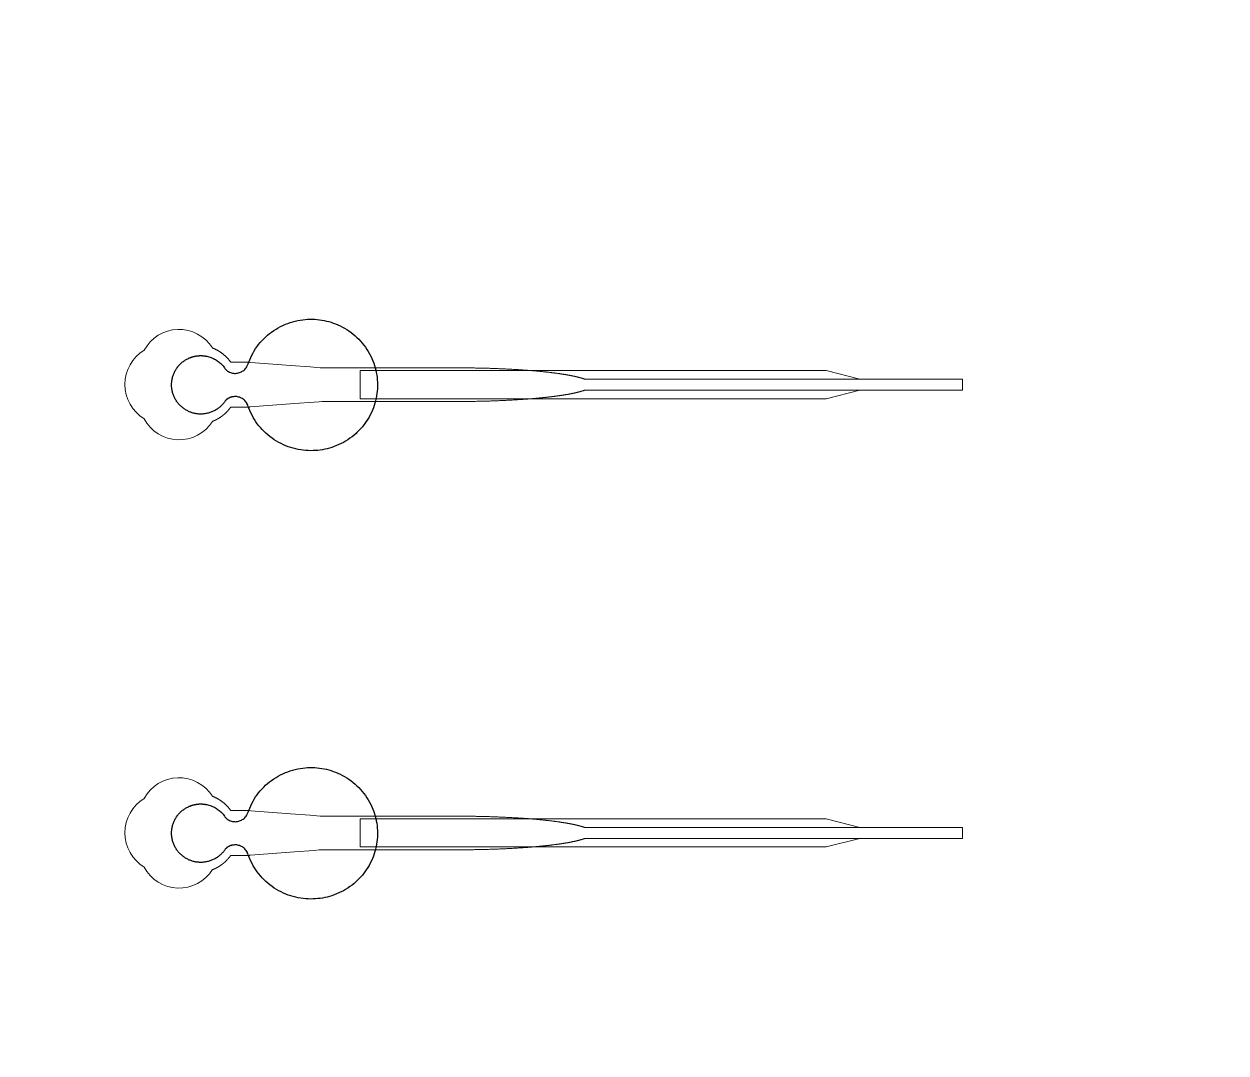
# Model space of a CAD drawing. Header units: inches. Extents: x -52997 to 52003, y -52254 to 52746.
# Drawn here: x -22241 to -16880, y -10988 to -6398 of the extents above; entities that cross this region are included whole.
import ezdxf

# ---------------------------------------------------------------- set-up
doc = ezdxf.new("R2010")
doc.units = ezdxf.units.IN
doc.header["$MEASUREMENT"] = 0
doc.layers.add('1', color=1, linetype='Continuous')
doc.layers.add('2', color=140, linetype='Continuous', lineweight=0)
doc.layers.add('3', color=90, linetype='Continuous', lineweight=0)

msp = doc.modelspace()

# ---------------------------------------------------------------- linework, layer by layer
at = {"layer": '1'}
for points in [[(-16283.4, -47485.7), (0, -47485.7), (16283.4, -47485.7, 5.999107)], [(-16250, -47285.7), (0, -47285.7), (16250, -47285.7, 5.986812)], [(-13685.8, -45485.7), (0, -45485.7), (13685.8, -45485.7, 6.794322)]]:
    msp.add_lwpolyline(points, format="xyb", close=True, dxfattribs=at)
msp.add_circle((-497.2, 245.8), 52500, dxfattribs=at)
for points in [[(-21343.1, -8078.6), (-21320.9, -8055.5), (-21289.3, -8060.7), (-21257.6, -8065.9), (-21244, -8094.9), (-21168.6, -8335.8), (-20916.5, -8298.1), (-20664.5, -8260.4), (-20664.4, -8008.3), (-20664.3, -7756.1), (-20916.3, -7718.2), (-21168.2, -7680.3), (-21243.9, -7921.1), (-21257.1, -7949.6), (-21288, -7955.3), (-21318.8, -7961.1), (-21341.4, -7939.3), (-21392.8, -7855.9), (-21487.2, -7882), (-21581.6, -7908.1), (-21582.8, -8006), (-21583.9, -8104), (-21490.2, -8132.4), (-21396.5, -8160.8), (-21343.1, -8078.6)], [(-21343.1, -10078.6), (-21320.9, -10055.5), (-21289.3, -10060.7), (-21257.6, -10065.9), (-21244, -10094.9), (-21168.6, -10335.8), (-20916.5, -10298.1), (-20664.5, -10260.4), (-20664.4, -10008.3), (-20664.3, -9756.1), (-20916.3, -9718.2), (-21168.2, -9680.3), (-21243.9, -9921.1), (-21257.1, -9949.6), (-21288, -9955.3), (-21318.8, -9961.1), (-21341.4, -9939.3), (-21392.8, -9855.9), (-21487.2, -9882), (-21581.6, -9908.1), (-21582.8, -10006), (-21583.9, -10104), (-21490.2, -10132.4), (-21396.5, -10160.8), (-21343.1, -10078.6)]]:
    msp.add_rational_spline(points, [1, 0.884783429184, 1, 0.884783429184, 1, 0.758252289935, 1, 0.758252289935, 1, 0.758252289935, 1, 0.758252289935, 1, 0.888941908896, 1, 0.888941908896, 1, 0.79946124759, 1, 0.79946124759, 1, 0.79946124759, 1, 0.79946124759, 1], degree=2, knots=[0, 0, 0, 0.969535, 0.969535, 1.939069, 1.939069, 3.359405, 3.359405, 4.779741, 4.779741, 6.200078, 6.200078, 7.620414, 7.620414, 8.571947, 8.571947, 9.52348, 9.52348, 10.812277, 10.812277, 12.101074, 12.101074, 13.389871, 13.389871, 14.678668, 14.678668, 14.678668], dxfattribs=at)
at = {"layer": '2'}
for points in [[(-16283.4, -47485.7), (0, -47485.7), (16283.4, -47485.7, 5.999107)], [(-16250, -47285.7), (0, -47285.7), (16250, -47285.7, 5.986812)], [(-13685.8, -45485.7), (0, -45485.7), (13685.8, -45485.7, 6.794322)], [(-21400.4, -8170.4), (-21400, -8170.3), (-21399.2, -8170), (-21398.3, -8169.7), (-21397.5, -8169.3), (-21396.6, -8169), (-21395.8, -8168.6), (-21394.9, -8168.3), (-21394.1, -8167.9), (-21393.2, -8167.5), (-21392.4, -8167.2), (-21391.5, -8166.8), (-21390.7, -8166.4), (-21389.8, -8166), (-21389, -8165.6), (-21388.1, -8165.2), (-21387.3, -8164.8), (-21386.4, -8164.4), (-21385.5, -8163.9), (-21384.7, -8163.5), (-21383.8, -8163.1), (-21383, -8162.6), (-21382.1, -8162.2), (-21381.2, -8161.7), (-21380.4, -8161.3), (-21379.5, -8160.8), (-21378.7, -8160.3), (-21377.8, -8159.9), (-21377, -8159.4), (-21376.1, -8158.9), (-21375.3, -8158.4), (-21374.4, -8157.9), (-21373.5, -8157.4), (-21372.7, -8156.9), (-21371.8, -8156.4), (-21371, -8155.8), (-21370.1, -8155.3), (-21369.3, -8154.8), (-21368.5, -8154.2), (-21367.6, -8153.7), (-21366.8, -8153.1), (-21365.9, -8152.6), (-21365.1, -8152), (-21364.3, -8151.4), (-21363.4, -8150.9), (-21362.6, -8150.3), (-21361.8, -8149.7), (-21360.9, -8149.1), (-21360.1, -8148.5), (-21359.3, -8147.9), (-21358.5, -8147.3), (-21357.7, -8146.7), (-21356.8, -8146.1), (-21356, -8145.5), (-21355.2, -8144.8), (-21354.4, -8144.2), (-21353.6, -8143.6), (-21352.8, -8142.9), (-21352, -8142.3), (-21351.2, -8141.7), (-21350.4, -8141), (-21349.7, -8140.4), (-21348.9, -8139.7), (-21348.1, -8139), (-21347.3, -8138.4), (-21346.6, -8137.7), (-21345.8, -8137), (-21345, -8136.3), (-21344.3, -8135.7), (-21343.5, -8135), (-21342.8, -8134.3), (-21342, -8133.6), (-21341.3, -8132.9), (-21340.6, -8132.2), (-21339.8, -8131.5), (-21339.1, -8130.8), (-21338.4, -8130.1), (-21337.7, -8129.3), (-21337, -8128.6), (-21336.3, -8127.9), (-21335.6, -8127.2), (-21334.9, -8126.4), (-21334.2, -8125.7), (-21333.5, -8125), (-21332.8, -8124.3), (-21332.1, -8123.5), (-21331.5, -8122.8), (-21330.8, -8122), (-21330.2, -8121.3), (-21329.5, -8120.5), (-21328.9, -8119.8), (-21328.2, -8119), (-21327.6, -8118.3), (-21327, -8117.5), (-21326.3, -8116.8), (-21325.7, -8116), (-21325.1, -8115.3), (-21324.5, -8114.5), (-21323.9, -8113.7), (-21323.3, -8113), (-21322.7, -8112.2), (-21322.2, -8111.4), (-21321.6, -8110.7), (-21321, -8109.9), (-21320.5, -8109.1), (-21319.9, -8108.4), (-21319.4, -8107.6), (-21318.8, -8106.8), (-21275.2, -8106.8), (-21253.4, -8106.8), (-21242.5, -8106.8), (-21239.8, -8106.8), (-21238.4, -8106.8), (-21238.4, -8106.8), (-21238.4, -8106.8), (-21238.4, -8106.8), (-21238.4, -8106.8), (-21238.4, -8106.8), (-21238.3, -8106.8), (-21237.9, -8106.8), (-21237.2, -8106.7), (-21235.9, -8106.6), (-21233.1, -8106.4), (-21211, -8104.7), (-21034.4, -8091.2), (-20946.1, -8084.4), (-20924, -8082.7), (-20912.9, -8081.9), (-20912.6, -8081.8), (-20912.5, -8081.8), (-20912.5, -8081.8), (-20912.4, -8081.8), (-20912.3, -8081.8), (-20911.9, -8081.8), (-20651.5, -8081.8), (-20645.2, -8081.8), (-20632.6, -8081.8), (-20532.1, -8081.8), (-20331.1, -8081.8), (-20318.5, -8081.8), (-20312.2, -8081.8), (-20309.1, -8081.8), (-20307.5, -8081.8), (-20307.1, -8081.8), (-20306.9, -8081.8), (-20306.8, -8081.8), (-20306.8, -8081.8), (-20306.8, -8081.8), (-20306.7, -8081.8), (-20306.2, -8081.8), (-20301.6, -8081.8), (-20297, -8081.8), (-20292.4, -8081.8), (-20287.7, -8081.8), (-20283.1, -8081.8), (-20278.4, -8081.7), (-20273.8, -8081.7), (-20269.1, -8081.7), (-20264.4, -8081.6), (-20259.7, -8081.6), (-20255, -8081.6), (-20250.2, -8081.5), (-20245.5, -8081.4), (-20240.8, -8081.4), (-20236, -8081.3), (-20231.3, -8081.2), (-20226.5, -8081.2), (-20221.7, -8081.1), (-20216.9, -8081), (-20212.1, -8080.9), (-20207.3, -8080.8), (-20202.5, -8080.7), (-20197.7, -8080.6), (-20192.9, -8080.5), (-20188.1, -8080.3), (-20183.3, -8080.2), (-20178.5, -8080.1), (-20173.6, -8080), (-20168.8, -8079.8), (-20164, -8079.7), (-20159.1, -8079.5), (-20154.3, -8079.4), (-20149.5, -8079.2), (-20144.6, -8079), (-20139.8, -8078.9), (-20135, -8078.7), (-20130.2, -8078.5), (-20125.3, -8078.3), (-20120.5, -8078.1), (-20115.7, -8077.9), (-20110.9, -8077.7), (-20106.1, -8077.5), (-20101.3, -8077.3), (-20096.5, -8077.1), (-20091.7, -8076.8), (-20086.9, -8076.6), (-20082.1, -8076.4), (-20077.3, -8076.1), (-20072.6, -8075.9), (-20067.8, -8075.6), (-20063.1, -8075.4), (-20058.4, -8075.1), (-20053.6, -8074.8), (-20048.9, -8074.6), (-20044.2, -8074.3), (-20039.6, -8074), (-20034.9, -8073.7), (-20030.2, -8073.4), (-20025.6, -8073.1), (-20021, -8072.8), (-20016.4, -8072.5), (-20011.8, -8072.1), (-20007.2, -8071.8), (-20004.9, -8071.6), (-20002.6, -8071.5), (-20000.4, -8071.3), (-19998.1, -8071.1), (-19995.8, -8071), (-19993.6, -8070.8), (-19991.3, -8070.6), (-19989.1, -8070.5), (-19986.9, -8070.3), (-19984.6, -8070.1), (-19982.4, -8069.9), (-19980.2, -8069.7), (-19977.9, -8069.6), (-19975.7, -8069.4), (-19973.5, -8069.2), (-19971.3, -8069), (-19969.1, -8068.8), (-19966.9, -8068.6), (-19964.7, -8068.5), (-19962.6, -8068.3), (-19960.4, -8068.1), (-19958.2, -8067.9), (-19956, -8067.7), (-19953.9, -8067.5), (-19951.7, -8067.3), (-19949.6, -8067.1), (-19947.5, -8066.9), (-19945.3, -8066.7), (-19943.2, -8066.5), (-19941.1, -8066.3), (-19939, -8066.1), (-19936.9, -8065.9), (-19934.8, -8065.7), (-19932.7, -8065.5), (-19930.6, -8065.3), (-19928.5, -8065.1), (-19926.4, -8064.8), (-19924.4, -8064.6), (-19922.3, -8064.4), (-19920.3, -8064.2), (-19918.2, -8064), (-19916.2, -8063.8), (-19914.2, -8063.5), (-19912.2, -8063.3), (-19910.1, -8063.1), (-19908.1, -8062.9), (-19906.1, -8062.7), (-19904.2, -8062.4), (-19902.2, -8062.2), (-19900.2, -8062), (-19898.2, -8061.8), (-19896.3, -8061.5), (-19894.3, -8061.3), (-19892.4, -8061.1), (-19890.5, -8060.8), (-19888.5, -8060.6), (-19886.6, -8060.4), (-19884.7, -8060.1), (-19882.8, -8059.9), (-19880.9, -8059.7), (-19879, -8059.4), (-19877.2, -8059.2), (-19875.3, -8058.9), (-19873.4, -8058.7), (-19871.6, -8058.5), (-19869.8, -8058.2), (-19867.9, -8058), (-19866.1, -8057.7), (-19864.3, -8057.5), (-19862.5, -8057.2), (-19860.7, -8057), (-19858.9, -8056.7), (-19857.1, -8056.5), (-19855.4, -8056.2), (-19853.6, -8056), (-19851.9, -8055.7), (-19850.1, -8055.5), (-19848.4, -8055.2), (-19846.7, -8055), (-19845, -8054.7), (-19843.3, -8054.5), (-19841.6, -8054.2), (-19839.9, -8053.9), (-19838.2, -8053.7), (-19836.6, -8053.4), (-19834.9, -8053.2), (-19833.3, -8052.9), (-19831.6, -8052.6), (-19830, -8052.4), (-19828.4, -8052.1), (-19826.8, -8051.8), (-19825.2, -8051.6), (-19823.6, -8051.3), (-19822, -8051), (-19820.5, -8050.8), (-19818.9, -8050.5), (-19817.4, -8050.2), (-19815.8, -8050), (-19814.3, -8049.7), (-19812.8, -8049.4), (-19811.3, -8049.1), (-19809.8, -8048.9), (-19808.3, -8048.6), (-19806.9, -8048.3), (-19805.4, -8048), (-19803.9, -8047.8), (-19802.5, -8047.5), (-19801.1, -8047.2), (-19799.7, -8046.9), (-19798.3, -8046.6), (-19796.9, -8046.4), (-19795.5, -8046.1), (-19794.1, -8045.8), (-19792.7, -8045.5), (-19791.4, -8045.2), (-19790, -8044.9), (-19788.7, -8044.7), (-19787.4, -8044.4), (-19786.1, -8044.1), (-19784.8, -8043.8), (-19783.5, -8043.5), (-19782.2, -8043.2), (-19780.9, -8043), (-19779.7, -8042.7), (-19778.4, -8042.4), (-19777.2, -8042.1), (-19776, -8041.8), (-19774.7, -8041.5), (-19773.5, -8041.2), (-19772.3, -8040.9), (-19771.2, -8040.6), (-19770, -8040.3), (-19768.8, -8040.1), (-19767.7, -8039.8), (-19766.5, -8039.5), (-19765.4, -8039.2), (-19764.3, -8038.9), (-19763.2, -8038.6), (-19762.1, -8038.3), (-19761, -8038), (-19759.9, -8037.7), (-19758.9, -8037.4), (-19757.8, -8037.1), (-19756.8, -8036.8), (-19755.8, -8036.5), (-19754.8, -8036.2), (-19753.8, -8035.9), (-19752.8, -8035.6), (-19751.8, -8035.3), (-19750.8, -8035), (-19749.8, -8034.7), (-19748.9, -8034.4), (-19748, -8034.1), (-19747, -8033.8), (-19746.1, -8033.5), (-19745.2, -8033.2), (-19744.3, -8032.9), (-19743.4, -8032.6), (-19742.5, -8032.3), (-19741.1, -8031.9), (-18055.5, -8032), (-18055.5, -7981.8), (-19741.1, -7981.8), (-19741.3, -7981.7), (-19742.2, -7981.4), (-19743.1, -7981.1), (-19744, -7980.8), (-19744.9, -7980.5), (-19745.8, -7980.2), (-19746.7, -7979.9), (-19747.6, -7979.6), (-19748.5, -7979.3), (-19749.5, -7979), (-19750.4, -7978.7), (-19751.4, -7978.4), (-19752.4, -7978.1), (-19753.4, -7977.8), (-19754.4, -7977.5), (-19755.4, -7977.2), (-19756.4, -7976.9), (-19757.5, -7976.6), (-19758.5, -7976.3), (-19759.6, -7976.1), (-19760.7, -7975.8), (-19761.7, -7975.5), (-19762.8, -7975.2), (-19763.9, -7974.9), (-19765.1, -7974.6), (-19766.2, -7974.3), (-19767.3, -7974), (-19768.5, -7973.7), (-19769.6, -7973.4), (-19770.8, -7973.1), (-19772, -7972.8), (-19773.2, -7972.5), (-19774.4, -7972.2), (-19775.6, -7971.9), (-19776.8, -7971.7), (-19778.1, -7971.4), (-19779.3, -7971.1), (-19780.6, -7970.8), (-19781.8, -7970.5), (-19783.1, -7970.2), (-19784.4, -7969.9), (-19785.7, -7969.6), (-19787, -7969.4), (-19788.3, -7969.1), (-19789.7, -7968.8), (-19791, -7968.5), (-19792.4, -7968.2), (-19793.7, -7967.9), (-19795.1, -7967.7), (-19796.5, -7967.4), (-19797.9, -7967.1), (-19799.3, -7966.8), (-19800.7, -7966.5), (-19802.2, -7966.3), (-19803.6, -7966), (-19805, -7965.7), (-19806.5, -7965.4), (-19808, -7965.1), (-19809.5, -7964.9), (-19810.9, -7964.6), (-19812.5, -7964.3), (-19814, -7964), (-19815.5, -7963.8), (-19817, -7963.5), (-19818.6, -7963.2), (-19820.1, -7963), (-19821.7, -7962.7), (-19823.3, -7962.4), (-19824.8, -7962.2), (-19826.4, -7961.9), (-19828, -7961.6), (-19829.6, -7961.4), (-19831.3, -7961.1), (-19832.9, -7960.8), (-19834.5, -7960.6), (-19836.2, -7960.3), (-19837.9, -7960), (-19839.5, -7959.8), (-19841.2, -7959.5), (-19842.9, -7959.3), (-19844.6, -7959), (-19846.3, -7958.7), (-19848, -7958.5), (-19849.8, -7958.2), (-19851.5, -7958), (-19853.2, -7957.7), (-19855, -7957.5), (-19856.8, -7957.2), (-19858.5, -7957), (-19860.3, -7956.7), (-19862.1, -7956.5), (-19863.9, -7956.2), (-19865.7, -7956), (-19867.6, -7955.7), (-19869.4, -7955.5), (-19871.2, -7955.2), (-19873.1, -7955), (-19874.9, -7954.8), (-19876.8, -7954.5), (-19878.7, -7954.3), (-19880.5, -7954), (-19882.4, -7953.8), (-19884.3, -7953.6), (-19886.2, -7953.3), (-19888.1, -7953.1), (-19890.1, -7952.9), (-19892, -7952.6), (-19893.9, -7952.4), (-19895.9, -7952.2), (-19897.8, -7951.9), (-19899.8, -7951.7), (-19901.8, -7951.5), (-19903.7, -7951.3), (-19905.7, -7951), (-19907.7, -7950.8), (-19909.7, -7950.6), (-19911.7, -7950.4), (-19913.8, -7950.2), (-19915.8, -7949.9), (-19917.8, -7949.7), (-19919.8, -7949.5), (-19921.9, -7949.3), (-19923.9, -7949.1), (-19926, -7948.9), (-19928.1, -7948.7), (-19930.1, -7948.4), (-19932.2, -7948.2), (-19934.3, -7948), (-19936.4, -7947.8), (-19938.5, -7947.6), (-19940.6, -7947.4), (-19942.7, -7947.2), (-19944.9, -7947), (-19947, -7946.8), (-19949.1, -7946.6), (-19951.3, -7946.4), (-19953.4, -7946.2), (-19955.6, -7946), (-19957.7, -7945.8), (-19959.9, -7945.6), (-19962, -7945.4), (-19964.2, -7945.3), (-19966.4, -7945.1), (-19968.6, -7944.9), (-19970.8, -7944.7), (-19973, -7944.5), (-19975.2, -7944.3), (-19977.4, -7944.1), (-19979.6, -7944), (-19981.8, -7943.8), (-19984.1, -7943.6), (-19986.3, -7943.4), (-19988.5, -7943.2), (-19990.8, -7943.1), (-19993, -7942.9), (-19995.3, -7942.7), (-19997.5, -7942.6), (-19999.8, -7942.4), (-20002, -7942.2), (-20004.3, -7942.1), (-20008.9, -7941.7), (-20013.4, -7941.4), (-20018, -7941.1), (-20022.6, -7940.8), (-20027.2, -7940.5), (-20031.9, -7940.2), (-20036.5, -7939.9), (-20041.2, -7939.6), (-20045.8, -7939.3), (-20050.5, -7939), (-20055.2, -7938.7), (-20059.9, -7938.5), (-20064.6, -7938.2), (-20069.4, -7937.9), (-20074.1, -7937.7), (-20078.8, -7937.5), (-20083.6, -7937.2), (-20088.4, -7937), (-20093.1, -7936.7), (-20097.9, -7936.5), (-20102.7, -7936.3), (-20107.5, -7936.1), (-20112.3, -7935.9), (-20117.1, -7935.7), (-20121.9, -7935.5), (-20126.7, -7935.3), (-20131.5, -7935.1), (-20136.3, -7934.9), (-20141.1, -7934.7), (-20145.9, -7934.6), (-20150.7, -7934.4), (-20155.5, -7934.3), (-20160.3, -7934.1), (-20165.1, -7933.9), (-20169.9, -7933.8), (-20174.7, -7933.7), (-20179.5, -7933.5), (-20184.3, -7933.4), (-20189.1, -7933.3), (-20193.9, -7933.2), (-20198.7, -7933.1), (-20203.5, -7932.9), (-20208.3, -7932.8), (-20213, -7932.8), (-20217.8, -7932.7), (-20222.5, -7932.6), (-20227.3, -7932.5), (-20232, -7932.4), (-20236.7, -7932.3), (-20241.5, -7932.3), (-20246.2, -7932.2), (-20250.9, -7932.2), (-20255.6, -7932.1), (-20260.2, -7932.1), (-20264.9, -7932), (-20269.6, -7932), (-20274.2, -7931.9), (-20278.9, -7931.9), (-20283.5, -7931.9), (-20288.1, -7931.9), (-20292.7, -7931.9), (-20295, -7931.8), (-20295.5, -7931.8), (-20295.8, -7931.8), (-20296, -7931.8), (-20296.2, -7931.8), (-20297.8, -7931.8), (-20304.1, -7931.8), (-20316.9, -7931.8), (-20367.9, -7931.8), (-20571.8, -7931.8), (-20622.8, -7931.8), (-20648.3, -7931.8), (-20654.7, -7931.8), (-20656.3, -7931.8), (-20912, -7931.8), (-20912.4, -7931.8), (-20912.5, -7931.8), (-20912.5, -7931.8), (-20912.5, -7931.8), (-20912.6, -7931.8), (-20913, -7931.8), (-20914.4, -7931.7), (-20919.9, -7931.3), (-20964, -7927.9), (-21052.4, -7921.1), (-21229, -7907.6), (-21234.5, -7907.1), (-21237.3, -7906.9), (-21238, -7906.9), (-21238.3, -7906.8), (-21238.4, -7906.8), (-21238.4, -7906.8), (-21238.4, -7906.8), (-21238.4, -7906.8), (-21238.4, -7906.8), (-21238.5, -7906.8), (-21238.8, -7906.8), (-21241.5, -7906.8), (-21247, -7906.8), (-21257.9, -7906.8), (-21279.7, -7906.8), (-21301.5, -7906.8), (-21312.4, -7906.8), (-21317.8, -7906.8), (-21318.5, -7906.8), (-21318.7, -7906.8), (-21318.7, -7906.8), (-21318.8, -7906.8), (-21318.8, -7906.8), (-21318.8, -7906.8), (-21318.8, -7906.8), (-21319.2, -7906.2), (-21320, -7905.1), (-21320.8, -7904), (-21321.7, -7902.9), (-21322.5, -7901.8), (-21323.3, -7900.6), (-21324.2, -7899.5), (-21325.1, -7898.4), (-21326, -7897.3), (-21326.9, -7896.2), (-21327.8, -7895.1), (-21328.7, -7894), (-21329.6, -7892.9), (-21330.6, -7891.8), (-21331.6, -7890.7), (-21332.5, -7889.6), (-21333.5, -7888.5), (-21334.5, -7887.5), (-21335.5, -7886.4), (-21336.6, -7885.3), (-21337.6, -7884.3), (-21338.7, -7883.2), (-21339.7, -7882.2), (-21340.8, -7881.1), (-21341.9, -7880.1), (-21343, -7879), (-21344.1, -7878), (-21345.2, -7877), (-21346.4, -7876), (-21347.5, -7875), (-21348.7, -7874), (-21349.8, -7873), (-21351, -7872), (-21352.2, -7871), (-21353.4, -7870.1), (-21354.6, -7869.1), (-21355.8, -7868.2), (-21357.1, -7867.2), (-21358.3, -7866.3), (-21359.5, -7865.4), (-21360.8, -7864.5), (-21362.1, -7863.6), (-21363.3, -7862.7), (-21364.6, -7861.8), (-21365.9, -7861), (-21367.2, -7860.1), (-21368.5, -7859.3), (-21369.9, -7858.4), (-21371.2, -7857.6), (-21372.5, -7856.8), (-21373.9, -7856), (-21375.2, -7855.2), (-21376.6, -7854.4), (-21377.9, -7853.6), (-21379.3, -7852.9), (-21380.7, -7852.1), (-21382.1, -7851.4), (-21383.5, -7850.7), (-21384.9, -7850), (-21386.3, -7849.3), (-21387.7, -7848.6), (-21389.1, -7848), (-21390.5, -7847.3), (-21391.9, -7846.7), (-21393.3, -7846.1), (-21394.8, -7845.5), (-21396.2, -7844.9), (-21397.6, -7844.3), (-21399, -7843.7), (-21400.3, -7843.2, 0.576044), (-21704.8, -7852.6, 0.560065), (-21704.8, -8159.1, 0.578435)], [(-21400.4, -10170.4), (-21400, -10170.3), (-21399.2, -10170), (-21398.3, -10169.7), (-21397.5, -10169.3), (-21396.6, -10169), (-21395.8, -10168.6), (-21394.9, -10168.3), (-21394.1, -10167.9), (-21393.2, -10167.5), (-21392.4, -10167.2), (-21391.5, -10166.8), (-21390.7, -10166.4), (-21389.8, -10166), (-21389, -10165.6), (-21388.1, -10165.2), (-21387.3, -10164.8), (-21386.4, -10164.4), (-21385.5, -10163.9), (-21384.7, -10163.5), (-21383.8, -10163.1), (-21383, -10162.6), (-21382.1, -10162.2), (-21381.2, -10161.7), (-21380.4, -10161.3), (-21379.5, -10160.8), (-21378.7, -10160.3), (-21377.8, -10159.9), (-21377, -10159.4), (-21376.1, -10158.9), (-21375.3, -10158.4), (-21374.4, -10157.9), (-21373.5, -10157.4), (-21372.7, -10156.9), (-21371.8, -10156.4), (-21371, -10155.8), (-21370.1, -10155.3), (-21369.3, -10154.8), (-21368.5, -10154.2), (-21367.6, -10153.7), (-21366.8, -10153.1), (-21365.9, -10152.6), (-21365.1, -10152), (-21364.3, -10151.4), (-21363.4, -10150.9), (-21362.6, -10150.3), (-21361.8, -10149.7), (-21360.9, -10149.1), (-21360.1, -10148.5), (-21359.3, -10147.9), (-21358.5, -10147.3), (-21357.7, -10146.7), (-21356.8, -10146.1), (-21356, -10145.5), (-21355.2, -10144.8), (-21354.4, -10144.2), (-21353.6, -10143.6), (-21352.8, -10142.9), (-21352, -10142.3), (-21351.2, -10141.7), (-21350.4, -10141), (-21349.7, -10140.4), (-21348.9, -10139.7), (-21348.1, -10139), (-21347.3, -10138.4), (-21346.6, -10137.7), (-21345.8, -10137), (-21345, -10136.3), (-21344.3, -10135.7), (-21343.5, -10135), (-21342.8, -10134.3), (-21342, -10133.6), (-21341.3, -10132.9), (-21340.6, -10132.2), (-21339.8, -10131.5), (-21339.1, -10130.8), (-21338.4, -10130.1), (-21337.7, -10129.3), (-21337, -10128.6), (-21336.3, -10127.9), (-21335.6, -10127.2), (-21334.9, -10126.4), (-21334.2, -10125.7), (-21333.5, -10125), (-21332.8, -10124.3), (-21332.1, -10123.5), (-21331.5, -10122.8), (-21330.8, -10122), (-21330.2, -10121.3), (-21329.5, -10120.5), (-21328.9, -10119.8), (-21328.2, -10119), (-21327.6, -10118.3), (-21327, -10117.5), (-21326.3, -10116.8), (-21325.7, -10116), (-21325.1, -10115.3), (-21324.5, -10114.5), (-21323.9, -10113.7), (-21323.3, -10113), (-21322.7, -10112.2), (-21322.2, -10111.4), (-21321.6, -10110.7), (-21321, -10109.9), (-21320.5, -10109.1), (-21319.9, -10108.4), (-21319.4, -10107.6), (-21318.8, -10106.8), (-21275.2, -10106.8), (-21253.4, -10106.8), (-21242.5, -10106.8), (-21239.8, -10106.8), (-21238.4, -10106.8), (-21238.4, -10106.8), (-21238.4, -10106.8), (-21238.4, -10106.8), (-21238.4, -10106.8), (-21238.4, -10106.8), (-21238.3, -10106.8), (-21237.9, -10106.8), (-21237.2, -10106.7), (-21235.9, -10106.6), (-21233.1, -10106.4), (-21211, -10104.7), (-21034.4, -10091.2), (-20946.1, -10084.4), (-20924, -10082.7), (-20912.9, -10081.9), (-20912.6, -10081.8), (-20912.5, -10081.8), (-20912.5, -10081.8), (-20912.4, -10081.8), (-20912.3, -10081.8), (-20911.9, -10081.8), (-20651.5, -10081.8), (-20645.2, -10081.8), (-20632.6, -10081.8), (-20532.1, -10081.8), (-20331.1, -10081.8), (-20318.5, -10081.8), (-20312.2, -10081.8), (-20309.1, -10081.8), (-20307.5, -10081.8), (-20307.1, -10081.8), (-20306.9, -10081.8), (-20306.8, -10081.8), (-20306.8, -10081.8), (-20306.8, -10081.8), (-20306.7, -10081.8), (-20306.2, -10081.8), (-20301.6, -10081.8), (-20297, -10081.8), (-20292.4, -10081.8), (-20287.7, -10081.8), (-20283.1, -10081.8), (-20278.4, -10081.7), (-20273.8, -10081.7), (-20269.1, -10081.7), (-20264.4, -10081.6), (-20259.7, -10081.6), (-20255, -10081.6), (-20250.2, -10081.5), (-20245.5, -10081.4), (-20240.8, -10081.4), (-20236, -10081.3), (-20231.3, -10081.2), (-20226.5, -10081.2), (-20221.7, -10081.1), (-20216.9, -10081), (-20212.1, -10080.9), (-20207.3, -10080.8), (-20202.5, -10080.7), (-20197.7, -10080.6), (-20192.9, -10080.5), (-20188.1, -10080.3), (-20183.3, -10080.2), (-20178.5, -10080.1), (-20173.6, -10080), (-20168.8, -10079.8), (-20164, -10079.7), (-20159.1, -10079.5), (-20154.3, -10079.4), (-20149.5, -10079.2), (-20144.6, -10079), (-20139.8, -10078.9), (-20135, -10078.7), (-20130.2, -10078.5), (-20125.3, -10078.3), (-20120.5, -10078.1), (-20115.7, -10077.9), (-20110.9, -10077.7), (-20106.1, -10077.5), (-20101.3, -10077.3), (-20096.5, -10077.1), (-20091.7, -10076.8), (-20086.9, -10076.6), (-20082.1, -10076.4), (-20077.3, -10076.1), (-20072.6, -10075.9), (-20067.8, -10075.6), (-20063.1, -10075.4), (-20058.4, -10075.1), (-20053.6, -10074.8), (-20048.9, -10074.6), (-20044.2, -10074.3), (-20039.6, -10074), (-20034.9, -10073.7), (-20030.2, -10073.4), (-20025.6, -10073.1), (-20021, -10072.8), (-20016.4, -10072.5), (-20011.8, -10072.1), (-20007.2, -10071.8), (-20004.9, -10071.6), (-20002.6, -10071.5), (-20000.4, -10071.3), (-19998.1, -10071.1), (-19995.8, -10071), (-19993.6, -10070.8), (-19991.3, -10070.6), (-19989.1, -10070.5), (-19986.9, -10070.3), (-19984.6, -10070.1), (-19982.4, -10069.9), (-19980.2, -10069.7), (-19977.9, -10069.6), (-19975.7, -10069.4), (-19973.5, -10069.2), (-19971.3, -10069), (-19969.1, -10068.8), (-19966.9, -10068.6), (-19964.7, -10068.5), (-19962.6, -10068.3), (-19960.4, -10068.1), (-19958.2, -10067.9), (-19956, -10067.7), (-19953.9, -10067.5), (-19951.7, -10067.3), (-19949.6, -10067.1), (-19947.5, -10066.9), (-19945.3, -10066.7), (-19943.2, -10066.5), (-19941.1, -10066.3), (-19939, -10066.1), (-19936.9, -10065.9), (-19934.8, -10065.7), (-19932.7, -10065.5), (-19930.6, -10065.3), (-19928.5, -10065.1), (-19926.4, -10064.8), (-19924.4, -10064.6), (-19922.3, -10064.4), (-19920.3, -10064.2), (-19918.2, -10064), (-19916.2, -10063.8), (-19914.2, -10063.5), (-19912.2, -10063.3), (-19910.1, -10063.1), (-19908.1, -10062.9), (-19906.1, -10062.7), (-19904.2, -10062.4), (-19902.2, -10062.2), (-19900.2, -10062), (-19898.2, -10061.8), (-19896.3, -10061.5), (-19894.3, -10061.3), (-19892.4, -10061.1), (-19890.5, -10060.8), (-19888.5, -10060.6), (-19886.6, -10060.4), (-19884.7, -10060.1), (-19882.8, -10059.9), (-19880.9, -10059.7), (-19879, -10059.4), (-19877.2, -10059.2), (-19875.3, -10058.9), (-19873.4, -10058.7), (-19871.6, -10058.5), (-19869.8, -10058.2), (-19867.9, -10058), (-19866.1, -10057.7), (-19864.3, -10057.5), (-19862.5, -10057.2), (-19860.7, -10057), (-19858.9, -10056.7), (-19857.1, -10056.5), (-19855.4, -10056.2), (-19853.6, -10056), (-19851.9, -10055.7), (-19850.1, -10055.5), (-19848.4, -10055.2), (-19846.7, -10055), (-19845, -10054.7), (-19843.3, -10054.5), (-19841.6, -10054.2), (-19839.9, -10053.9), (-19838.2, -10053.7), (-19836.6, -10053.4), (-19834.9, -10053.2), (-19833.3, -10052.9), (-19831.6, -10052.6), (-19830, -10052.4), (-19828.4, -10052.1), (-19826.8, -10051.8), (-19825.2, -10051.6), (-19823.6, -10051.3), (-19822, -10051), (-19820.5, -10050.8), (-19818.9, -10050.5), (-19817.4, -10050.2), (-19815.8, -10050), (-19814.3, -10049.7), (-19812.8, -10049.4), (-19811.3, -10049.1), (-19809.8, -10048.9), (-19808.3, -10048.6), (-19806.9, -10048.3), (-19805.4, -10048), (-19803.9, -10047.8), (-19802.5, -10047.5), (-19801.1, -10047.2), (-19799.7, -10046.9), (-19798.3, -10046.6), (-19796.9, -10046.4), (-19795.5, -10046.1), (-19794.1, -10045.8), (-19792.7, -10045.5), (-19791.4, -10045.2), (-19790, -10044.9), (-19788.7, -10044.7), (-19787.4, -10044.4), (-19786.1, -10044.1), (-19784.8, -10043.8), (-19783.5, -10043.5), (-19782.2, -10043.2), (-19780.9, -10043), (-19779.7, -10042.7), (-19778.4, -10042.4), (-19777.2, -10042.1), (-19776, -10041.8), (-19774.7, -10041.5), (-19773.5, -10041.2), (-19772.3, -10040.9), (-19771.2, -10040.6), (-19770, -10040.3), (-19768.8, -10040.1), (-19767.7, -10039.8), (-19766.5, -10039.5), (-19765.4, -10039.2), (-19764.3, -10038.9), (-19763.2, -10038.6), (-19762.1, -10038.3), (-19761, -10038), (-19759.9, -10037.7), (-19758.9, -10037.4), (-19757.8, -10037.1), (-19756.8, -10036.8), (-19755.8, -10036.5), (-19754.8, -10036.2), (-19753.8, -10035.9), (-19752.8, -10035.6), (-19751.8, -10035.3), (-19750.8, -10035), (-19749.8, -10034.7), (-19748.9, -10034.4), (-19748, -10034.1), (-19747, -10033.8), (-19746.1, -10033.5), (-19745.2, -10033.2), (-19744.3, -10032.9), (-19743.4, -10032.6), (-19742.5, -10032.3), (-19741.1, -10031.9), (-18055.5, -10032), (-18055.5, -9981.8), (-19741.1, -9981.8), (-19741.3, -9981.7), (-19742.2, -9981.4), (-19743.1, -9981.1), (-19744, -9980.8), (-19744.9, -9980.5), (-19745.8, -9980.2), (-19746.7, -9979.9), (-19747.6, -9979.6), (-19748.5, -9979.3), (-19749.5, -9979), (-19750.4, -9978.7), (-19751.4, -9978.4), (-19752.4, -9978.1), (-19753.4, -9977.8), (-19754.4, -9977.5), (-19755.4, -9977.2), (-19756.4, -9976.9), (-19757.5, -9976.6), (-19758.5, -9976.3), (-19759.6, -9976.1), (-19760.7, -9975.8), (-19761.7, -9975.5), (-19762.8, -9975.2), (-19763.9, -9974.9), (-19765.1, -9974.6), (-19766.2, -9974.3), (-19767.3, -9974), (-19768.5, -9973.7), (-19769.6, -9973.4), (-19770.8, -9973.1), (-19772, -9972.8), (-19773.2, -9972.5), (-19774.4, -9972.2), (-19775.6, -9971.9), (-19776.8, -9971.7), (-19778.1, -9971.4), (-19779.3, -9971.1), (-19780.6, -9970.8), (-19781.8, -9970.5), (-19783.1, -9970.2), (-19784.4, -9969.9), (-19785.7, -9969.6), (-19787, -9969.4), (-19788.3, -9969.1), (-19789.7, -9968.8), (-19791, -9968.5), (-19792.4, -9968.2), (-19793.7, -9967.9), (-19795.1, -9967.7), (-19796.5, -9967.4), (-19797.9, -9967.1), (-19799.3, -9966.8), (-19800.7, -9966.5), (-19802.2, -9966.3), (-19803.6, -9966), (-19805, -9965.7), (-19806.5, -9965.4), (-19808, -9965.1), (-19809.5, -9964.9), (-19810.9, -9964.6), (-19812.5, -9964.3), (-19814, -9964), (-19815.5, -9963.8), (-19817, -9963.5), (-19818.6, -9963.2), (-19820.1, -9963), (-19821.7, -9962.7), (-19823.3, -9962.4), (-19824.8, -9962.2), (-19826.4, -9961.9), (-19828, -9961.6), (-19829.6, -9961.4), (-19831.3, -9961.1), (-19832.9, -9960.8), (-19834.5, -9960.6), (-19836.2, -9960.3), (-19837.9, -9960), (-19839.5, -9959.8), (-19841.2, -9959.5), (-19842.9, -9959.3), (-19844.6, -9959), (-19846.3, -9958.7), (-19848, -9958.5), (-19849.8, -9958.2), (-19851.5, -9958), (-19853.2, -9957.7), (-19855, -9957.5), (-19856.8, -9957.2), (-19858.5, -9957), (-19860.3, -9956.7), (-19862.1, -9956.5), (-19863.9, -9956.2), (-19865.7, -9956), (-19867.6, -9955.7), (-19869.4, -9955.5), (-19871.2, -9955.2), (-19873.1, -9955), (-19874.9, -9954.8), (-19876.8, -9954.5), (-19878.7, -9954.3), (-19880.5, -9954), (-19882.4, -9953.8), (-19884.3, -9953.6), (-19886.2, -9953.3), (-19888.1, -9953.1), (-19890.1, -9952.9), (-19892, -9952.6), (-19893.9, -9952.4), (-19895.9, -9952.2), (-19897.8, -9951.9), (-19899.8, -9951.7), (-19901.8, -9951.5), (-19903.7, -9951.3), (-19905.7, -9951), (-19907.7, -9950.8), (-19909.7, -9950.6), (-19911.7, -9950.4), (-19913.8, -9950.2), (-19915.8, -9949.9), (-19917.8, -9949.7), (-19919.8, -9949.5), (-19921.9, -9949.3), (-19923.9, -9949.1), (-19926, -9948.9), (-19928.1, -9948.7), (-19930.1, -9948.4), (-19932.2, -9948.2), (-19934.3, -9948), (-19936.4, -9947.8), (-19938.5, -9947.6), (-19940.6, -9947.4), (-19942.7, -9947.2), (-19944.9, -9947), (-19947, -9946.8), (-19949.1, -9946.6), (-19951.3, -9946.4), (-19953.4, -9946.2), (-19955.6, -9946), (-19957.7, -9945.8), (-19959.9, -9945.6), (-19962, -9945.4), (-19964.2, -9945.3), (-19966.4, -9945.1), (-19968.6, -9944.9), (-19970.8, -9944.7), (-19973, -9944.5), (-19975.2, -9944.3), (-19977.4, -9944.1), (-19979.6, -9944), (-19981.8, -9943.8), (-19984.1, -9943.6), (-19986.3, -9943.4), (-19988.5, -9943.2), (-19990.8, -9943.1), (-19993, -9942.9), (-19995.3, -9942.7), (-19997.5, -9942.6), (-19999.8, -9942.4), (-20002, -9942.2), (-20004.3, -9942.1), (-20008.9, -9941.7), (-20013.4, -9941.4), (-20018, -9941.1), (-20022.6, -9940.8), (-20027.2, -9940.5), (-20031.9, -9940.2), (-20036.5, -9939.9), (-20041.2, -9939.6), (-20045.8, -9939.3), (-20050.5, -9939), (-20055.2, -9938.7), (-20059.9, -9938.5), (-20064.6, -9938.2), (-20069.4, -9937.9), (-20074.1, -9937.7), (-20078.8, -9937.5), (-20083.6, -9937.2), (-20088.4, -9937), (-20093.1, -9936.7), (-20097.9, -9936.5), (-20102.7, -9936.3), (-20107.5, -9936.1), (-20112.3, -9935.9), (-20117.1, -9935.7), (-20121.9, -9935.5), (-20126.7, -9935.3), (-20131.5, -9935.1), (-20136.3, -9934.9), (-20141.1, -9934.7), (-20145.9, -9934.6), (-20150.7, -9934.4), (-20155.5, -9934.3), (-20160.3, -9934.1), (-20165.1, -9933.9), (-20169.9, -9933.8), (-20174.7, -9933.7), (-20179.5, -9933.5), (-20184.3, -9933.4), (-20189.1, -9933.3), (-20193.9, -9933.2), (-20198.7, -9933.1), (-20203.5, -9932.9), (-20208.3, -9932.8), (-20213, -9932.8), (-20217.8, -9932.7), (-20222.5, -9932.6), (-20227.3, -9932.5), (-20232, -9932.4), (-20236.7, -9932.3), (-20241.5, -9932.3), (-20246.2, -9932.2), (-20250.9, -9932.2), (-20255.6, -9932.1), (-20260.2, -9932.1), (-20264.9, -9932), (-20269.6, -9932), (-20274.2, -9931.9), (-20278.9, -9931.9), (-20283.5, -9931.9), (-20288.1, -9931.9), (-20292.7, -9931.9), (-20295, -9931.8), (-20295.5, -9931.8), (-20295.8, -9931.8), (-20296, -9931.8), (-20296.2, -9931.8), (-20297.8, -9931.8), (-20304.1, -9931.8), (-20316.9, -9931.8), (-20367.9, -9931.8), (-20571.8, -9931.8), (-20622.8, -9931.8), (-20648.3, -9931.8), (-20654.7, -9931.8), (-20656.3, -9931.8), (-20912, -9931.8), (-20912.4, -9931.8), (-20912.5, -9931.8), (-20912.5, -9931.8), (-20912.5, -9931.8), (-20912.6, -9931.8), (-20913, -9931.8), (-20914.4, -9931.7), (-20919.9, -9931.3), (-20964, -9927.9), (-21052.4, -9921.1), (-21229, -9907.6), (-21234.5, -9907.1), (-21237.3, -9906.9), (-21238, -9906.9), (-21238.3, -9906.8), (-21238.4, -9906.8), (-21238.4, -9906.8), (-21238.4, -9906.8), (-21238.4, -9906.8), (-21238.4, -9906.8), (-21238.5, -9906.8), (-21238.8, -9906.8), (-21241.5, -9906.8), (-21247, -9906.8), (-21257.9, -9906.8), (-21279.7, -9906.8), (-21301.5, -9906.8), (-21312.4, -9906.8), (-21317.8, -9906.8), (-21318.5, -9906.8), (-21318.7, -9906.8), (-21318.7, -9906.8), (-21318.8, -9906.8), (-21318.8, -9906.8), (-21318.8, -9906.8), (-21318.8, -9906.8), (-21319.2, -9906.2), (-21320, -9905.1), (-21320.8, -9904), (-21321.7, -9902.9), (-21322.5, -9901.8), (-21323.3, -9900.6), (-21324.2, -9899.5), (-21325.1, -9898.4), (-21326, -9897.3), (-21326.9, -9896.2), (-21327.8, -9895.1), (-21328.7, -9894), (-21329.6, -9892.9), (-21330.6, -9891.8), (-21331.6, -9890.7), (-21332.5, -9889.6), (-21333.5, -9888.5), (-21334.5, -9887.5), (-21335.5, -9886.4), (-21336.6, -9885.3), (-21337.6, -9884.3), (-21338.7, -9883.2), (-21339.7, -9882.2), (-21340.8, -9881.1), (-21341.9, -9880.1), (-21343, -9879), (-21344.1, -9878), (-21345.2, -9877), (-21346.4, -9876), (-21347.5, -9875), (-21348.7, -9874), (-21349.8, -9873), (-21351, -9872), (-21352.2, -9871), (-21353.4, -9870.1), (-21354.6, -9869.1), (-21355.8, -9868.2), (-21357.1, -9867.2), (-21358.3, -9866.3), (-21359.5, -9865.4), (-21360.8, -9864.5), (-21362.1, -9863.6), (-21363.3, -9862.7), (-21364.6, -9861.8), (-21365.9, -9861), (-21367.2, -9860.1), (-21368.5, -9859.3), (-21369.9, -9858.4), (-21371.2, -9857.6), (-21372.5, -9856.8), (-21373.9, -9856), (-21375.2, -9855.2), (-21376.6, -9854.4), (-21377.9, -9853.6), (-21379.3, -9852.9), (-21380.7, -9852.1), (-21382.1, -9851.4), (-21383.5, -9850.7), (-21384.9, -9850), (-21386.3, -9849.3), (-21387.7, -9848.6), (-21389.1, -9848), (-21390.5, -9847.3), (-21391.9, -9846.7), (-21393.3, -9846.1), (-21394.8, -9845.5), (-21396.2, -9844.9), (-21397.6, -9844.3), (-21399, -9843.7), (-21400.3, -9843.2, 0.576044), (-21704.8, -9852.6, 0.560065), (-21704.8, -10159.1, 0.578435)]]:
    msp.add_lwpolyline(points, format="xyb", close=True, dxfattribs=at)
for points in [[(-20656.2, -8081.8), (-20654.6, -8081.8), (-20651.5, -8081.8)], [(-20656.2, -10081.8), (-20654.6, -10081.8), (-20651.5, -10081.8)]]:
    msp.add_lwpolyline(points, dxfattribs=at)
msp.add_circle((-497.2, 245.8), 52500, dxfattribs=at)
at = {"layer": '3'}
for points in [[(-16283.4, -47485.7), (0, -47485.7), (16283.4, -47485.7, 5.999107)], [(-16283.4, -47485.7), (0, -47485.7), (16283.4, -47485.7, 5.999107)], [(-16250, -47285.7), (0, -47285.7), (16250, -47285.7, 5.986812)], [(-16250, -47285.7), (0, -47285.7), (16250, -47285.7, 5.986812)], [(-13685.8, -45485.7), (0, -45485.7), (13685.8, -45485.7, 6.794322)], [(-13685.8, -45485.7), (0, -45485.7), (13685.8, -45485.7, 6.794322)]]:
    msp.add_lwpolyline(points, format="xyb", close=True, dxfattribs=at)
for points in [[(-20741.9, -7944.3), (-18662.4, -7944.3), (-18512.4, -7981.8), (-18055.5, -7981.8), (-18055.5, -8031.8), (-18512.4, -8031.8), (-18662.4, -8069.3), (-20741.9, -8069.3)], [(-20741.9, -9944.3), (-18662.4, -9944.3), (-18512.4, -9981.8), (-18055.5, -9981.8), (-18055.5, -10031.8), (-18512.4, -10031.8), (-18662.4, -10069.3), (-20741.9, -10069.3)]]:
    msp.add_lwpolyline(points, close=True, dxfattribs=at)
msp.add_circle((-497.2, 245.8), 52500, dxfattribs=at)
msp.add_circle((-497.2, 245.8), 52500, dxfattribs=at)

doc.saveas('drawing.dxf')
